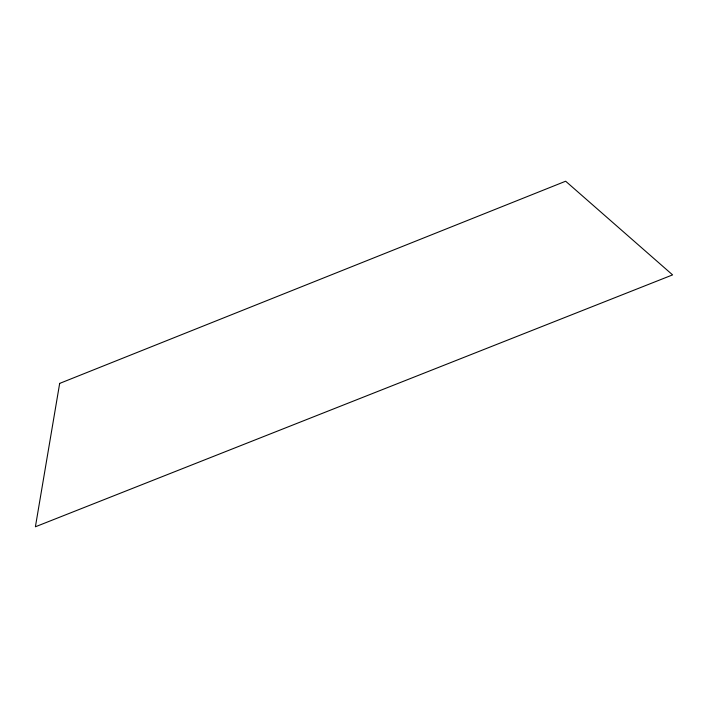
<?xml version="1.0" encoding="UTF-8"?>
<svg xmlns="http://www.w3.org/2000/svg" width="708" height="708" viewBox="0 0 708 708"><rect width="100%" height="100%" fill="white"/><g stroke="black" fill="none" stroke-linecap="round" stroke-linejoin="round"><path stroke-width="1.06" d="M59.667 383.409L35.4 526.779L672.6 274.89L565.657 181.221L59.667 383.409"/></g></svg>
